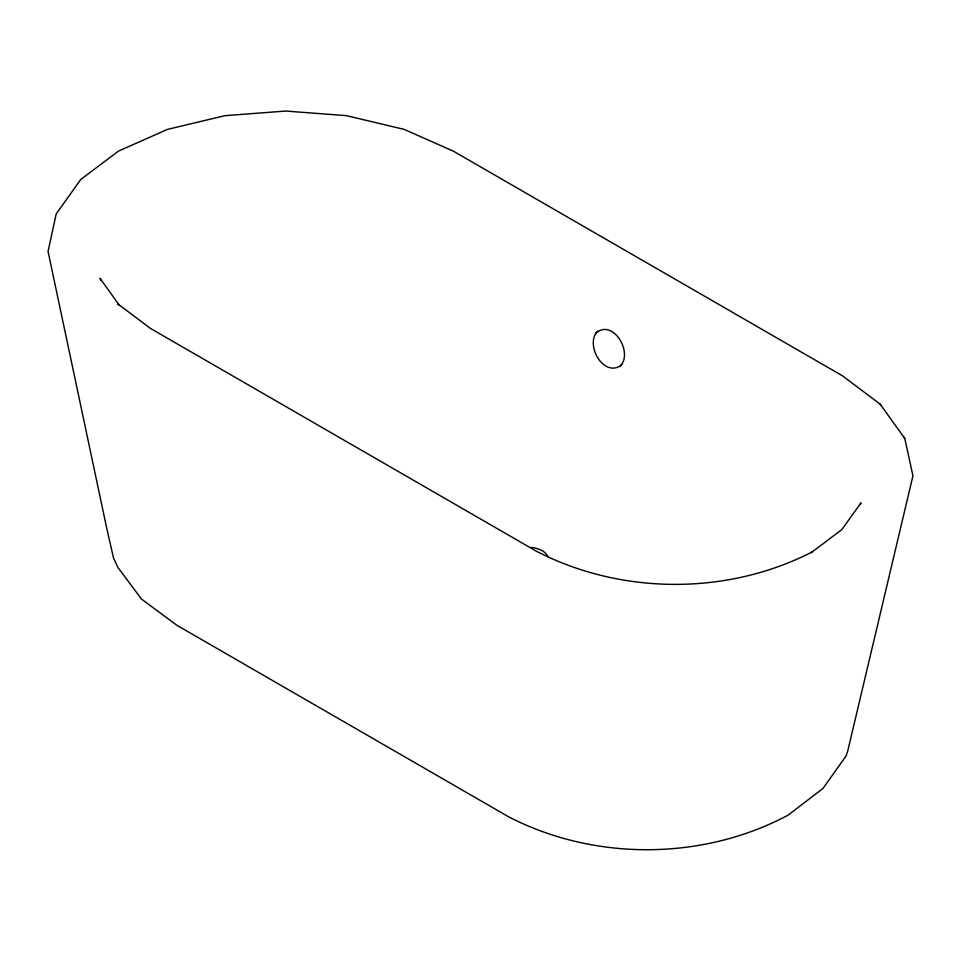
<?xml version="1.0" encoding="UTF-8"?>
<svg xmlns="http://www.w3.org/2000/svg" width="961" height="961" viewBox="0 0 961 961"><rect width="100%" height="100%" fill="white"/><g stroke="black" fill="none" stroke-linecap="round" stroke-linejoin="round"><path stroke-width="1.44" d="M860.215 504.501L861.032 502.831L841.8 529.643L811.18 552.683L812.405 551.794C727.225 595.724 620.494 595.063 535.589 550.773L150.372 328.362L117.747 303.82L119.2 305.069L99.968 278.258L100.785 280.144M619.917 366.453C633.948 353.011 612.818 318.151 595.952 333.119C586.522 347.317 603.736 376.616 620.554 365.757M595.952 333.119L596.577 332.446M597.153 331.821L597.79 331.137M621.13 365.144L621.743 364.471M530.568 547.386C537.319 548.034 545.44 550.509 548.323 557.272M904.794 438.492L880.192 404.197L842.497 375.835L453.364 151.165L404.233 129.399L346.537 115.668L285.741 111.044L224.946 115.668L167.466 129.399L118.431 151.129L80.808 179.431L56.206 213.907L48.05 251.434L106.503 527.193L113.518 557.969L117.855 567.338L141.423 599.027L176.836 625.263L508.597 816.802C593.381 860.588 699.692 860.72 784.524 817.018L787.936 815.288L822.928 788.476L845.86 756.319L847.482 752.007L912.95 475.803L904.794 438.492L903.845 437.159M880.192 404.197L881.021 405.362"/></g></svg>
